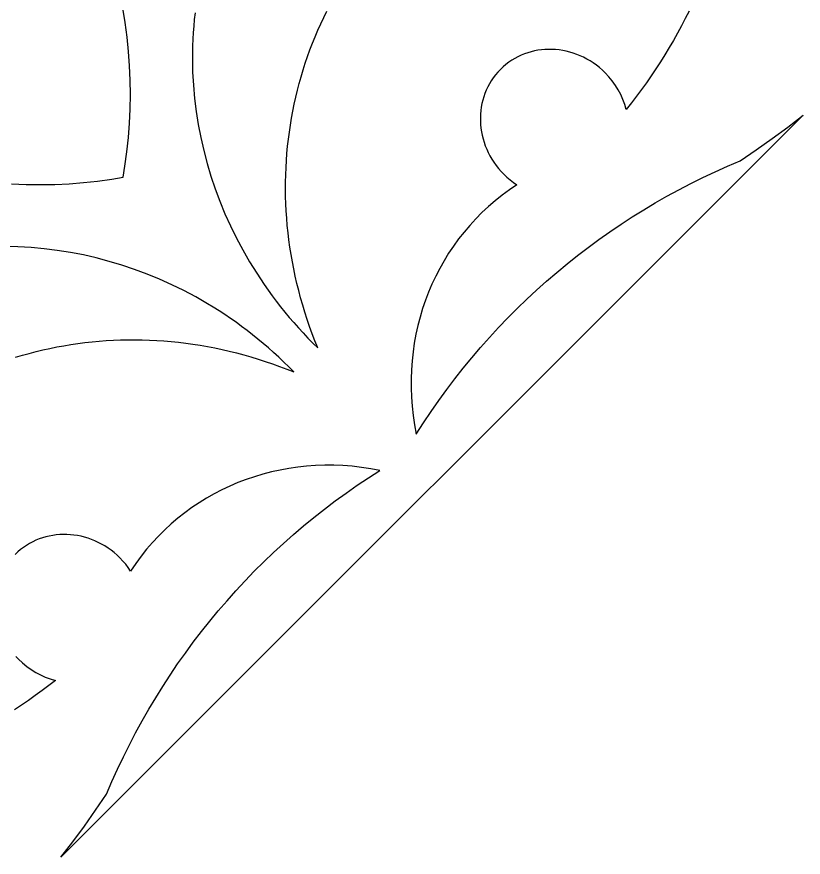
# Model space of a CAD drawing. Extents: x 1908 to 2928, y -299 to 721.
# Drawn here: x 2686.35 to 2726.34, y -97.36 to -54.62 of the extents above; entities that cross this region are included whole.
import ezdxf

# ---------------------------------------------------------------- set-up
doc = ezdxf.new("R2010")
doc.units = 0
doc.layers.add('BITMAP_LAYER', color=18, linetype='CONTINUOUS')

msp = doc.modelspace()

# ---------------------------------------------------------------- linework, layer by layer
at = {"layer": 'BITMAP_LAYER'}
for points in [[(2686.09, -63.111), (2686.823, -63.143), (2687.554, -63.153), (2688.285, -63.141), (2689.014, -63.108), (2689.74, -63.053), (2690.464, -62.977), (2691.185, -62.878), (2691.758, -62.783), (2691.854, -62.21), (2691.952, -61.489), (2692.028, -60.765), (2692.083, -60.038), (2692.117, -59.31), (2692.128, -58.579), (2692.118, -57.847), (2692.087, -57.115), (2692.034, -56.382), (2691.959, -55.65), (2691.863, -54.918), (2691.745, -54.188)], [(2720.532, -54.329), (2720.342, -54.707), (2720.146, -55.082), (2719.944, -55.454), (2719.736, -55.823), (2719.523, -56.189), (2719.304, -56.553), (2719.078, -56.913), (2718.848, -57.269), (2718.611, -57.623), (2718.369, -57.973), (2718.12, -58.32), (2717.867, -58.663), (2717.607, -59.003), (2717.342, -59.339), (2717.266, -59.081), (2717.173, -58.827), (2717.063, -58.58), (2716.936, -58.34), (2716.792, -58.108), (2716.633, -57.885), (2716.459, -57.672), (2716.27, -57.47), (2716.125, -57.332), (2715.976, -57.202), (2715.821, -57.081), (2715.663, -56.968), (2715.501, -56.864), (2715.336, -56.768), (2715.168, -56.681), (2714.996, -56.602), (2714.823, -56.531), (2714.647, -56.47), (2714.47, -56.417), (2714.291, -56.372), (2714.112, -56.336), (2713.931, -56.308), (2713.75, -56.29), (2713.569, -56.279), (2713.389, -56.278), (2713.209, -56.285), (2713.029, -56.301), (2712.852, -56.325), (2712.676, -56.358), (2712.501, -56.4), (2712.329, -56.45), (2712.16, -56.509), (2711.994, -56.577), (2711.831, -56.653), (2711.671, -56.739), (2711.516, -56.833), (2711.365, -56.935), (2711.218, -57.047), (2711.077, -57.167), (2710.94, -57.296), (2710.811, -57.432), (2710.691, -57.574), (2710.579, -57.721), (2710.477, -57.872), (2710.383, -58.027), (2710.297, -58.187), (2710.221, -58.35), (2710.153, -58.516), (2710.094, -58.685), (2710.044, -58.857), (2710.002, -59.031), (2709.969, -59.208), (2709.945, -59.385), (2709.929, -59.564), (2709.922, -59.744), (2709.924, -59.925), (2709.934, -60.106), (2709.953, -60.287), (2709.98, -60.467), (2710.016, -60.647), (2710.061, -60.826), (2710.114, -61.003), (2710.176, -61.179), (2710.246, -61.352), (2710.325, -61.523), (2710.412, -61.692), (2710.508, -61.857), (2710.612, -62.019), (2710.725, -62.177), (2710.846, -62.331), (2710.976, -62.481), (2711.114, -62.626), (2711.274, -62.777), (2711.439, -62.918), (2711.609, -63.049), (2711.783, -63.168), (2711.401, -63.425), (2711.032, -63.695), (2710.676, -63.978), (2710.333, -64.273), (2710.003, -64.58), (2709.686, -64.899), (2709.383, -65.228), (2709.093, -65.568), (2708.817, -65.918), (2708.556, -66.278), (2708.308, -66.647), (2708.075, -67.026), (2707.856, -67.413), (2707.651, -67.808), (2707.462, -68.21), (2707.288, -68.62), (2707.128, -69.037), (2706.984, -69.461), (2706.856, -69.89), (2706.743, -70.326), (2706.646, -70.766), (2706.564, -71.212), (2706.499, -71.662), (2706.451, -72.115), (2706.418, -72.573), (2706.403, -73.034), (2706.404, -73.497), (2706.422, -73.963), (2706.457, -74.431), (2706.51, -74.901), (2706.58, -75.372), (2706.667, -75.843), (2707.04, -75.263), (2707.422, -74.691), (2707.816, -74.127), (2708.219, -73.573), (2708.632, -73.027), (2709.056, -72.489), (2709.489, -71.961), (2709.932, -71.442), (2710.384, -70.931), (2710.846, -70.43), (2711.317, -69.938), (2711.797, -69.456), (2712.286, -68.983), (2712.784, -68.52), (2713.291, -68.067), (2713.807, -67.623), (2714.331, -67.189), (2714.864, -66.765), (2715.404, -66.352), (2715.953, -65.949), (2716.51, -65.556), (2717.075, -65.173), (2717.648, -64.801), (2718.228, -64.44), (2718.816, -64.089), (2719.411, -63.749), (2720.013, -63.42), (2720.623, -63.103), (2721.239, -62.796), (2721.862, -62.501), (2722.493, -62.217), (2723.129, -61.944), (2723.949, -61.387), (2724.758, -60.815), (2725.554, -60.227), (2726.337, -59.623), (2688.599, -97.362), (2689.202, -96.578), (2689.79, -95.782), (2690.362, -94.974), (2690.919, -94.154), (2691.192, -93.517), (2691.476, -92.887), (2691.771, -92.264), (2692.078, -91.647), (2692.396, -91.038), (2692.724, -90.435), (2693.064, -89.84), (2693.415, -89.253), (2693.776, -88.672), (2694.148, -88.1), (2694.531, -87.535), (2694.924, -86.978), (2695.327, -86.429), (2695.741, -85.888), (2696.164, -85.356), (2696.598, -84.832), (2697.042, -84.316), (2697.495, -83.809), (2697.958, -83.311), (2698.431, -82.822), (2698.914, -82.342), (2699.405, -81.871), (2699.906, -81.409), (2700.417, -80.956), (2700.936, -80.514), (2701.464, -80.08), (2702.002, -79.657), (2702.548, -79.244), (2703.103, -78.84), (2703.666, -78.447), (2704.238, -78.064), (2704.818, -77.692), (2704.347, -77.604), (2703.876, -77.534), (2703.406, -77.482), (2702.938, -77.447), (2702.473, -77.429), (2702.009, -77.427), (2701.548, -77.443), (2701.091, -77.475), (2700.637, -77.524), (2700.187, -77.589), (2699.741, -77.67), (2699.301, -77.767), (2698.866, -77.88), (2698.436, -78.009), (2698.013, -78.153), (2697.596, -78.312), (2697.186, -78.487), (2696.783, -78.676), (2696.388, -78.88), (2696.001, -79.099), (2695.623, -79.333), (2695.253, -79.58), (2694.893, -79.842), (2694.543, -80.118), (2694.203, -80.408), (2693.874, -80.711), (2693.555, -81.027), (2693.248, -81.357), (2692.953, -81.701), (2692.67, -82.057), (2692.4, -82.426), (2692.143, -82.807), (2692.024, -82.633), (2691.894, -82.464), (2691.753, -82.299), (2691.601, -82.139), (2691.456, -82.001), (2691.307, -81.871), (2691.153, -81.75), (2690.994, -81.637), (2690.832, -81.533), (2690.667, -81.437), (2690.499, -81.349), (2690.328, -81.271), (2690.154, -81.2), (2689.978, -81.139), (2689.801, -81.085), (2689.622, -81.041), (2689.443, -81.005), (2689.262, -80.977), (2689.081, -80.959), (2688.9, -80.948), (2688.72, -80.947), (2688.54, -80.954), (2688.361, -80.969), (2688.183, -80.994), (2688.007, -81.027), (2687.832, -81.069), (2687.66, -81.119), (2687.491, -81.178), (2687.325, -81.246), (2687.162, -81.322), (2687.002, -81.408), (2686.847, -81.502), (2686.696, -81.604), (2686.549, -81.716), (2686.408, -81.836), (2686.271, -81.965)], [(2695.416, -54.422), (2695.379, -54.755), (2695.348, -55.09), (2695.323, -55.424), (2695.303, -55.759), (2695.29, -56.094), (2695.283, -56.429), (2695.281, -56.764), (2695.295, -57.435), (2695.333, -58.104), (2695.393, -58.773), (2695.476, -59.439), (2695.582, -60.103), (2695.71, -60.764), (2695.86, -61.421), (2696.032, -62.074), (2696.227, -62.723), (2696.443, -63.366), (2696.68, -64.002), (2696.939, -64.633), (2697.22, -65.255), (2697.521, -65.871), (2697.843, -66.477), (2698.186, -67.075), (2698.366, -67.37), (2698.55, -67.663), (2698.74, -67.954), (2698.934, -68.241), (2699.134, -68.526), (2699.338, -68.808), (2699.548, -69.088), (2699.763, -69.364), (2699.982, -69.638), (2700.207, -69.908), (2700.437, -70.175), (2700.671, -70.439), (2700.91, -70.7), (2701.155, -70.957), (2701.404, -71.211), (2701.658, -71.461), (2701.513, -71.101), (2701.374, -70.739), (2701.243, -70.376), (2701.119, -70.012), (2701.001, -69.647), (2700.89, -69.281), (2700.785, -68.915), (2700.688, -68.548), (2700.597, -68.18), (2700.513, -67.812), (2700.435, -67.444), (2700.364, -67.075), (2700.3, -66.706), (2700.243, -66.337), (2700.192, -65.968), (2700.147, -65.599), (2700.109, -65.23), (2700.078, -64.861), (2700.054, -64.493), (2700.036, -64.125), (2700.024, -63.757), (2700.019, -63.39), (2700.02, -63.024), (2700.028, -62.658), (2700.043, -62.293), (2700.063, -61.929), (2700.091, -61.567), (2700.124, -61.205), (2700.164, -60.844), (2700.211, -60.485), (2700.264, -60.126), (2700.323, -59.77), (2700.388, -59.415), (2700.46, -59.061), (2700.538, -58.709), (2700.623, -58.359), (2700.714, -58.011), (2700.811, -57.665), (2700.914, -57.32), (2701.023, -56.978), (2701.139, -56.638), (2701.261, -56.3), (2701.389, -55.965), (2701.524, -55.632), (2701.664, -55.302), (2701.811, -54.974), (2701.963, -54.649), (2702.122, -54.327)], [(2686.295, -71.939), (2686.64, -71.835), (2686.986, -71.738), (2687.334, -71.648), (2687.684, -71.563), (2688.036, -71.485), (2688.39, -71.413), (2688.745, -71.348), (2689.102, -71.288), (2689.46, -71.236), (2689.819, -71.189), (2690.18, -71.149), (2690.542, -71.115), (2690.905, -71.088), (2691.269, -71.067), (2691.633, -71.053), (2691.999, -71.045), (2692.365, -71.044), (2692.732, -71.049), (2693.1, -71.06), (2693.468, -71.078), (2693.836, -71.103), (2694.205, -71.134), (2694.574, -71.172), (2694.943, -71.216), (2695.312, -71.267), (2695.681, -71.325), (2696.05, -71.389), (2696.419, -71.46), (2696.788, -71.538), (2697.156, -71.622), (2697.523, -71.713), (2697.89, -71.81), (2698.257, -71.915), (2698.622, -72.026), (2698.987, -72.143), (2699.351, -72.268), (2699.714, -72.399), (2700.076, -72.537), (2700.437, -72.682), (2700.186, -72.428), (2699.932, -72.179), (2699.675, -71.935), (2699.414, -71.696), (2699.15, -71.461), (2698.883, -71.232), (2698.613, -71.007), (2698.339, -70.788), (2698.063, -70.573), (2697.784, -70.363), (2697.501, -70.159), (2697.216, -69.959), (2696.929, -69.764), (2696.638, -69.575), (2696.346, -69.391), (2696.05, -69.211), (2695.453, -68.868), (2694.846, -68.546), (2694.231, -68.245), (2693.608, -67.964), (2692.978, -67.705), (2692.341, -67.468), (2691.698, -67.251), (2691.05, -67.057), (2690.397, -66.885), (2689.739, -66.734), (2689.078, -66.606), (2688.414, -66.501), (2687.748, -66.418), (2687.079, -66.358), (2686.41, -66.32), (2685.739, -66.306)], [(2686.307, -87.15), (2686.445, -87.295), (2686.647, -87.484), (2686.86, -87.658), (2687.083, -87.817), (2687.315, -87.961), (2687.555, -88.088), (2687.803, -88.198), (2688.056, -88.291), (2688.314, -88.367), (2687.978, -88.632), (2687.638, -88.891), (2687.295, -89.145), (2686.948, -89.393), (2686.598, -89.636), (2686.245, -89.872)]]:
    msp.add_lwpolyline(points, dxfattribs=at)

doc.saveas('drawing.dxf')
